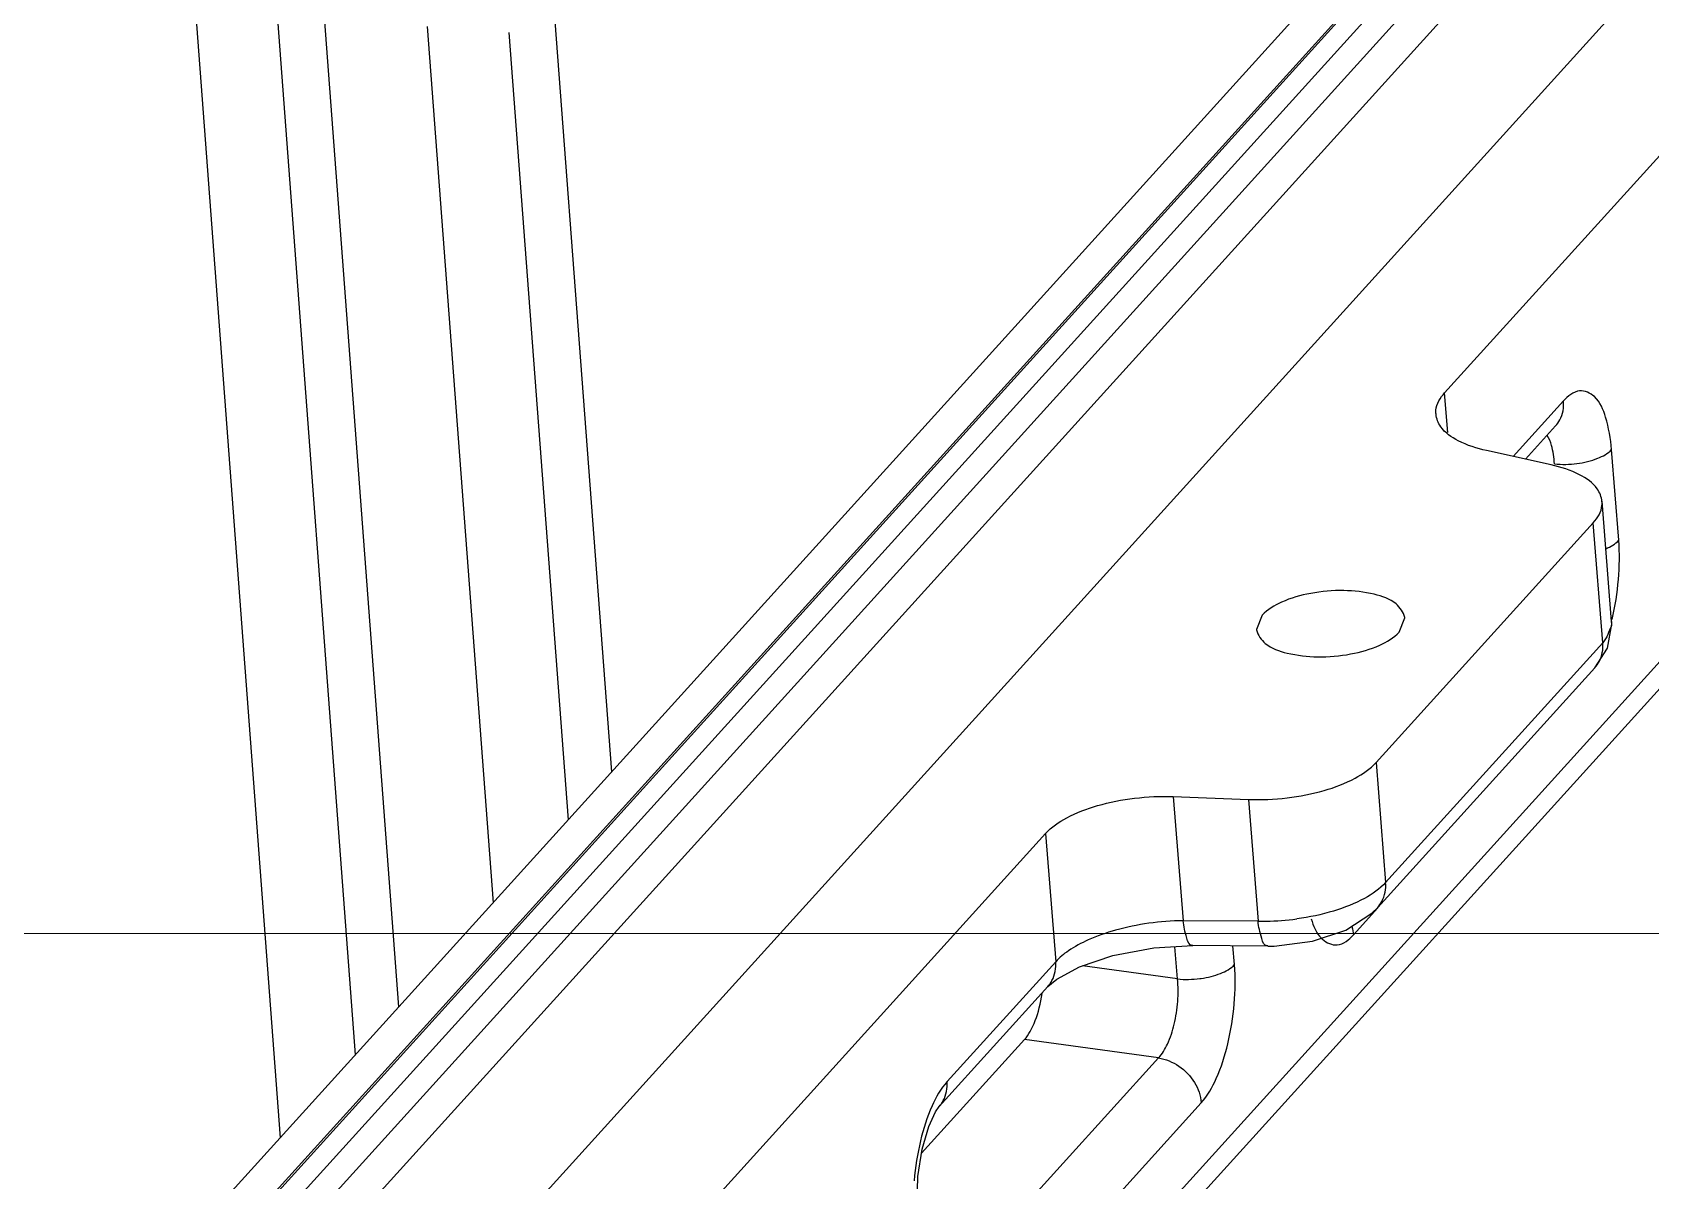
# Model space of a CAD drawing. Header units: millimetres. Extents: x -1995 to -555, y 489 to 1011.
# Drawn here: x -854.98 to -833.27, y 657.41 to 672.83 of the extents above; entities that cross this region are included whole.
import ezdxf

# ---------------------------------------------------------------- set-up
doc = ezdxf.new("R2010")
doc.units = ezdxf.units.MM
doc.layers.add('02___PRT_ALL_AXES', color=7, linetype='Continuous')
doc.layers.add('from', color=7, linetype='Continuous', lineweight=13)
doc.styles.add('ROMAND', font='romand.shx', dxfattribs={"width": 0.75, "bigfont": 'gbcbig.shx'})
doc.dimstyles.new('YanXiu', dxfattribs={"dimtxt": 2.5, "dimasz": 2.2, "dimexe": 1, "dimexo": 0, "dimgap": 0.66, "dimtad": 0, "dimzin": 1, "dimdsep": 46, "dimtxsty": 'ROMAND', "dimblk": 'CLOSEDBLANK', "dimcen": 0, "dimclrd": 3, "dimclre": 3, "dimclrt": 7, "dimazin": 0, "dimtfac": 1, "dimtofl": 0, "dimtmove": 0, "dimatfit": 3, "dimldrblk": 'CLOSEDBLANK', "dimfxl": 1, "dimlwd": 5, "dimlwe": 5, "dimarcsym": 0})

# ---------------------------------------------------------------- blocks, each defined once
blk = doc.blocks.new('_ClosedBlank')
at = {"color": 0, "linetype": 'ByBlock', "lineweight": -2}
for p, q in [((-1, 0.1667), (0, 0)), ((-1, 0.1667), (-1, -0.1667)), ((0, 0), (-1, -0.1667))]:
    blk.add_line(p, q, dxfattribs=at)

msp = doc.modelspace()

# ---------------------------------------------------------------- linework, layer by layer
at = {"color": 7, "linetype": 'Continuous'}
for p, q in [((-865.265, 640.75), (-816.752, 694.341)), ((-818.271, 694.182), (-865.44, 642.076)), ((-817.825, 694.29), (-865.396, 641.74)), ((-817.509, 694.158), (-865.341, 641.319)), ((-818.555, 693.904), (-865.444, 642.107)), ((-865.519, 642.676), (-819.311, 693.721)), ((-836.034, 667.988), (-813.928, 692.408)), ((-864.982, 638.603), (-816.546, 692.109)), ((-852.849, 673.846), (-851.657, 657.989)), ((-824.588, 673.839), (-851.843, 643.731)), ((-824.765, 673.281), (-851.817, 643.397)), ((-851.703, 673.125), (-850.649, 659.103)), ((-850.065, 659.748), (-851.064, 673.033)), ((-849.685, 672.905), (-848.8, 661.145)), ((-848.587, 672.826), (-847.792, 662.258)), ((-847.208, 662.903), (-847.966, 672.975)), ((-835.992, 667.458), (-836.034, 667.988)), ((-834.439, 667.879), (-835.114, 667.133)), ((-834.545, 667.544), (-834.95, 667.097)), ((-834.603, 667.02), (-835.471, 667.213)), ((-833.699, 666.009), (-833.795, 667.227)), ((-833.794, 664.919), (-833.922, 666.533)), ((-836.954, 663.026), (-834.04, 666.244)), ((-833.912, 664.634), (-834.04, 666.244)), ((-833.792, 664.883), (-833.794, 664.919)), ((-833.912, 664.634), (-836.826, 661.415)), ((-834.018, 664.299), (-836.932, 661.08)), ((-836.954, 663.026), (-836.826, 661.415)), ((-839.675, 662.569), (-839.543, 660.903)), ((-839.675, 662.569), (-838.667, 662.531)), ((-838.667, 662.531), (-838.538, 660.897)), ((-863.494, 637.654), (-841.388, 662.073)), ((-841.388, 662.073), (-841.252, 660.353)), ((-838.538, 660.897), (-839.543, 660.903)), ((-837.259, 660.713), (-836.929, 661.077)), ((-837.809, 660.627), (-837.359, 660.778)), ((-840.484, 660.436), (-839.937, 660.538)), ((-839.937, 660.538), (-839.412, 660.569)), ((-839.619, 660.121), (-839.653, 660.55)), ((-838.407, 660.563), (-839.412, 660.569)), ((-838.854, 660.314), (-838.874, 660.565)), ((-838.407, 660.563), (-838.323, 660.563)), ((-838.323, 660.563), (-837.809, 660.627)), ((-841.252, 660.353), (-842.71, 658.743)), ((-840.935, 660.284), (-840.484, 660.436)), ((-839.619, 660.121), (-840.893, 660.298)), ((-842.817, 658.407), (-841.358, 660.018)), ((-841.669, 659.31), (-843.052, 657.782)), ((-839.874, 659.061), (-841.669, 659.31)), ((-842.989, 655.62), (-839.874, 659.061)), ((-842.414, 655.018), (-839.299, 658.459)), ((-843.113, 657.096), (-843.102, 657.468))]:
    msp.add_line(p, q, dxfattribs=at)
for points in [[(-834.018, 664.299), (-833.851, 664.561), (-833.792, 664.883)], [(-837.359, 660.778), (-837.009, 661.003), (-836.932, 661.081)], [(-841.358, 660.018), (-841.237, 660.12), (-840.935, 660.284)], [(-842.955, 658.139), (-842.864, 658.338), (-842.817, 658.407)], [(-843.102, 657.468), (-843.043, 657.836), (-842.955, 658.139)]]:
    msp.add_lwpolyline(points, dxfattribs=at)
for centre, radius, start, end in [((-837.289, 665.781), 3.599, 346.5921, 355.2433), ((-839.515, 657.425), 3.478, 90.4466, 98.0661), ((-838.476, 664.191), 3.295, 268.9325, 270.86), ((-838.48, 664.327), 3.431, 270.8925, 277.7174), ((-839.566, 657.115), 3.598, 166.5907, 175.2447)]:
    msp.add_arc(centre, radius, start, end, dxfattribs=at)
msp.add_ellipse((-841.726, 660.026), major_axis=(0.098, 0.794), ratio=0.379684, start_param=-2.647061, end_param=-1.648626, dxfattribs=at)
for points, start_tangent, end_tangent in [([(-836.15, 667.701), (-836.151, 667.757), (-836.034, 667.988)], (-0.104702, 0.994504), (0.671114, 0.741355)), ([(-834.545, 667.545), (-834.489, 667.624), (-834.439, 667.879)], (0.672102, 0.740459), (-0.079072, 0.996869)), ([(-833.795, 667.227), (-833.875, 667.661), (-834.025, 667.937), (-834.223, 668.014), (-834.439, 667.879)], (-0.07919, 0.99686), (-0.671094, -0.741372)), ([(-835.471, 667.213), (-835.851, 667.345), (-836.087, 667.534), (-836.15, 667.701)], (-0.976163, 0.217038), (-0.104702, 0.994504)), ([(-834.6, 667.283), (-834.66, 667.415)], (-0.268417, 0.963303), (-0.624525, 0.781005)), ([(-834.561, 667.035), (-834.6, 667.283)], (-0.05219, 0.998637), (-0.268417, 0.963303)), ([(-833.98, 667.11), (-833.795, 667.227)], (0.928406, 0.371568), (0.671114, 0.741354)), ([(-833.924, 666.532), (-833.987, 666.699), (-834.223, 666.888), (-834.603, 667.02)], (-0.104702, 0.994504), (-0.976163, 0.217038)), ([(-834.561, 667.035), (-834.259, 667.039)], (0.99451, -0.104639), (0.991876, 0.127209)), ([(-834.259, 667.039), (-833.98, 667.11)], (0.991876, 0.127209), (0.928406, 0.371568)), ([(-834.04, 666.244), (-833.923, 666.475), (-833.924, 666.532)], (0.671114, 0.741355), (-0.104702, 0.994504)), ([(-833.871, 665.896), (-833.699, 666.009)], (0.922863, 0.385128), (0.671114, 0.741355)), ([(-833.702, 665.483), (-833.699, 666.009)], (0.084169, 0.996452), (-0.079169, 0.996861)), ([(-833.795, 664.866), (-833.796, 664.863), (-833.912, 664.634)], (-0.081748, -0.996653), (-0.671264, -0.741219)), ([(-833.796, 664.919), (-833.795, 664.866)], (0.108799, -0.994064), (-0.081748, -0.996653)), ([(-834.018, 664.3), (-833.962, 664.379), (-833.912, 664.634)], (0.672157, 0.740409), (-0.079072, 0.996869)), ([(-838.667, 662.531), (-838.148, 662.552), (-837.651, 662.651), (-837.236, 662.815), (-836.954, 663.026)], (0.999289, -0.037698), (0.671114, 0.741355)), ([(-841.388, 662.073), (-841.105, 662.284), (-840.691, 662.448), (-840.194, 662.547), (-839.675, 662.569)], (0.671114, 0.741355), (0.999289, -0.037698)), ([(-836.826, 661.415), (-837.108, 661.203)], (-0.670963, -0.741491), (-0.877797, -0.479034)), ([(-836.932, 661.081), (-836.876, 661.161), (-836.826, 661.415)], (0.672395, 0.740193), (-0.079072, 0.996869)), ([(-837.108, 661.203), (-837.523, 661.033)], (-0.877797, -0.479034), (-0.957222, -0.289355)), ([(-839.412, 660.571), (-839.422, 660.57), (-839.494, 660.67), (-839.543, 660.903)], (-0.975641, -0.219371), (-0.115695, 0.993285)), ([(-838.407, 660.565), (-838.417, 660.564), (-838.488, 660.664), (-838.538, 660.897)], (-0.976217, -0.216798), (-0.115695, 0.993285)), ([(-837.523, 661.033), (-838.019, 660.927)], (-0.957222, -0.289355), (-0.991018, -0.133725)), ([(-837.824, 660.93), (-837.687, 660.667)], (0.283835, -0.958873), (0.713147, -0.701015)), ([(-840.003, 660.868), (-840.448, 660.776), (-840.816, 660.644)], (-0.99025, -0.139303), (-0.912601, -0.408852)), ([(-837.687, 660.667), (-837.673, 660.654), (-837.475, 660.578), (-837.259, 660.713)], (0.713147, -0.701015), (0.670987, 0.741469)), ([(-837.279, 660.823), (-837.259, 660.713)], (0.275338, -0.961348), (0.079072, -0.996869)), ([(-840.816, 660.644), (-841.082, 660.498), (-841.252, 660.353)], (-0.912601, -0.408852), (-0.671121, -0.741348)), ([(-841.358, 660.019), (-841.302, 660.099), (-841.252, 660.353)], (0.67353, 0.73916), (-0.079072, 0.996869)), ([(-839.299, 658.459), (-839.098, 658.785), (-838.943, 659.252), (-838.857, 659.788), (-838.854, 660.314)], (0.67095, 0.741502), (-0.079169, 0.996861)), ([(-839.039, 660.196), (-838.854, 660.314)], (0.928403, 0.371576), (0.671114, 0.741355)), ([(-839.874, 659.061), (-839.753, 659.247), (-839.662, 659.513), (-839.615, 659.82), (-839.619, 660.121)], (0.696149, 0.717897), (-0.105684, 0.9944)), ([(-839.619, 660.121), (-839.318, 660.126), (-839.301, 660.128)], (0.99451, -0.104639), (0.990291, 0.139013)), ([(-839.301, 660.128), (-839.039, 660.196)], (0.990291, 0.139013), (0.928403, 0.371576)), ([(-839.874, 659.061), (-839.6, 658.951), (-839.391, 658.731), (-839.299, 658.459)], (0.987934, -0.154873), (0.079072, -0.996869)), ([(-842.71, 658.743), (-842.911, 658.416)], (-0.671063, -0.741401), (-0.407086, -0.91339)), ([(-842.816, 658.408), (-842.76, 658.488), (-842.71, 658.743)], (0.673532, 0.739158), (-0.079072, 0.996869)), ([(-842.911, 658.416), (-843.066, 657.95)], (-0.407086, -0.91339), (-0.233194, -0.97243))]:
    msp.add_spline(points, degree=3, dxfattribs=dict(at, start_tangent=start_tangent, end_tangent=end_tangent))
at = {"layer": '02___PRT_ALL_AXES', "color": 7, "linetype": 'Continuous'}
for p, q in [((-838.481, 665.003), (-838.56, 664.81)), ((-836.645, 664.776), (-836.566, 664.969))]:
    msp.add_line(p, q, dxfattribs=at)
for points, start_tangent, end_tangent in [([(-836.566, 664.969), (-836.567, 664.974), (-836.686, 665.155), (-836.979, 665.284), (-837.388, 665.334), (-837.831, 665.296), (-838.222, 665.178), (-838.481, 665.003)], (-0.065599, 0.997846), (-0.671114, -0.741355)), ([(-838.56, 664.81), (-838.559, 664.805), (-838.44, 664.624), (-838.147, 664.495), (-837.738, 664.445), (-837.295, 664.483), (-836.905, 664.601), (-836.645, 664.776)], (0.065599, -0.997846), (0.671114, 0.741355))]:
    msp.add_spline(points, degree=3, dxfattribs=dict(at, start_tangent=start_tangent, end_tangent=end_tangent))

# ---------------------------------------------------------------- leaders
at = {"layer": 'from', "color": 4}
msp.add_leader([(-868.458, 660.732), (-789.655, 660.732)], dimstyle='YanXiu', override={"dimasz": 3, "dimldrblk": 'Small'}, dxfattribs=at)

doc.saveas('drawing.dxf')
